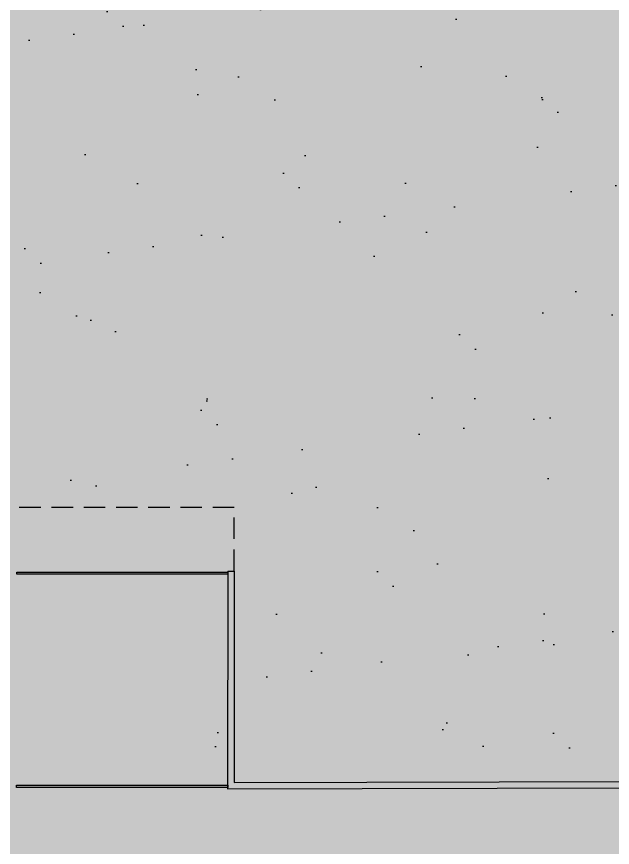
# Model space of a CAD drawing. Header units: centimetres. Extents: x 0 to 1099704, y -139216 to 99734.
# Drawn here: x 903120 to 904528, y 9573 to 11535 of the extents above; entities that cross this region are included whole.
import ezdxf

# ---------------------------------------------------------------- set-up
doc = ezdxf.new("R2010")
doc.units = ezdxf.units.CM
doc.header["$LTSCALE"] = 4
doc.linetypes.add('HIDDENX2', pattern=[19.05, 12.7, -6.35])
for name, color, linetype in [('0.2', 2, 'Continuous'), ('0.4', 4, 'Continuous'), ('0.6', 6, 'Continuous')]:
    doc.layers.add(name, color=color, linetype=linetype)

msp = doc.modelspace()

# ---------------------------------------------------------------- hatches: boundary and pattern name
at = {"layer": '0.2', "true_color": 0x000000}
h = msp.add_hatch(color=18, dxfattribs=at)
h.dxf.hatch_style = 1
h.paths.add_polyline_path([(904640.226, 9728.138), (903634.011, 9726.042), (903634.511, 10225.234), (903619.511, 10225.203), (903619.507, 10221.065), (903619.507, 10217.689), (903619.504, 10217.689), (903619.003, 9717.658), (903619.003, 9714.282), (903619, 9714.282), (903618.996, 9711.011), (904640.226, 9713.138)])
h.paths.add_polyline_path([(903119.901, 9729.939), (903059.901, 9729.939), (903059.901, 9709.939), (903119.901, 9709.939)])
h.paths.add_polyline_path([(903119.509, 10223.62), (902869.927, 10223.62), (902869.927, 10336.12), (902854.927, 10336.12), (902854.927, 10223.62), (902609.927, 10223.62), (902609.927, 10208.62), (902869.927, 10208.62), (903104.493, 10208.62), (903104.734, 9729.939), (903119.901, 9729.939)])
at = {"layer": '0.4', "true_color": 0xf8f3ec}
h = msp.add_hatch(color=7, dxfattribs=at)
h.dxf.hatch_style = 1
h.paths.add_polyline_path([(917643.755, 6257.497), (917643.755, 15479.046), (896254.948, 15479.046), (896254.948, 6257.497)])
at = {"layer": '0.6'}
h = msp.add_hatch(dxfattribs=at)
h.set_pattern_fill('AR-SAND', color=4, scale=8)
h.set_pattern_definition([(37.5, (221325.4, -35669.3), (-12.80025, 391.53059), [0, -308.864, 0, -345.44, 0, -330.2]), (7.5, (221325.4, -35669.3), (359.61863, 573.4601), [0, -166.624, 0, -278.384, 0, -106.68]), (327.5, (221075.45, -35669.3), (632.7939, 1.14975), [0, -101.6, 0, -365.76, 0, -477.52]), (317.5, (221075.45, -35669.3), (610.84516, 178.34346), [0, -50.8, 0, -239.776, 0, -274.32])])
h.paths.add_polyline_path([(903584.511, 10375.234), (903584.511, 10225.234), (903583.995, 9710.251), (904640.226, 9713.138), (904640.226, 10028.138), (904640.226, 11551.556), (902349.002, 11551.556), (902349.002, 12541.477), (906584.002, 12541.477), (906584.002, 12151.477), (907978.235, 12151.477), (907978.235, 12513.013), (912810.235, 12513.013), (912810.235, 10275.21), (913083.573, 10275.21), (913921.503, 12691.477), (900921.063, 12691.477), (900539.177, 9701.927), (900981.309, 9703.136), (900979.927, 10208.62), (900979.927, 11518.62), (901964.927, 11518.62), (901964.927, 11188.62), (903019.927, 11188.62), (903019.927, 10375.234)])
h.paths.add_polyline_path([(911590.235, 10807.013), (911590.235, 11583.013), (909443.235, 11583.013), (909443.235, 11881.48), (909238.235, 11881.48), (909238.235, 10807.013)], flags=17)
h.paths.add_polyline_path([(908008.235, 10807.013), (908008.235, 11881.48), (906584.002, 11881.48), (906584.002, 11551.556), (905397.002, 11551.556), (905397.002, 11336.556), (905397.002, 10807.013)], flags=17)
h.paths.add_polyline_path([(903464.242, 10805.684), (904140.693, 10805.684), (904140.693, 10928.945), (903464.242, 10928.945)], flags=16)
h.paths.add_polyline_path([(904638.946, 10940.069), (904638.946, 11236.763), (904586.12, 11236.763), (904586.12, 10940.069)], flags=16)
h.paths.add_polyline_path([(910179.898, 11095.816), (910856.349, 11095.816), (910856.349, 11219.078), (910179.898, 11219.078)], flags=16)
h.paths.add_polyline_path([(906482.432, 11164.363), (907158.883, 11164.363), (907158.883, 11287.625), (906482.432, 11287.625)], flags=16)
h.paths.add_polyline_path([(905458.717, 10940.069), (905458.717, 11236.763), (905405.891, 11236.763), (905405.891, 10940.069)], flags=16)

# ---------------------------------------------------------------- linework, layer by layer
at = {"layer": '0.2'}
for points in [[(903120.405, 10222.97), (903619.507, 10222.97), (903619.507, 10217.689), (903120.405, 10217.689)], [(903119.901, 9719.563), (903619.003, 9719.563), (903619.003, 9714.282), (903119.901, 9714.282)]]:
    msp.add_lwpolyline(points, close=True, dxfattribs=at)
at = {"layer": '0.4', "linetype": 'HIDDENX2'}
msp.add_lwpolyline([(903634.511, 10225.234), (903634.511, 10375.234), (903019.927, 10375.234), (903019.927, 11188.62), (901964.927, 11188.62)], dxfattribs=at)
at = {"layer": '0.6'}
for p, q in [((903619.511, 10225.203), (903618.996, 9711.011)), ((903619.511, 10225.203), (903634.511, 10225.234)), ((903634.511, 10225.188), (903634.011, 9726.042)), ((903634.011, 9726.042), (904640.194, 9728.138)), ((903618.996, 9711.011), (904640.226, 9713.138)), ((903633.996, 9711.042), (903633.996, 9710.996))]:
    msp.add_line(p, q, dxfattribs=at)

doc.saveas('drawing.dxf')
